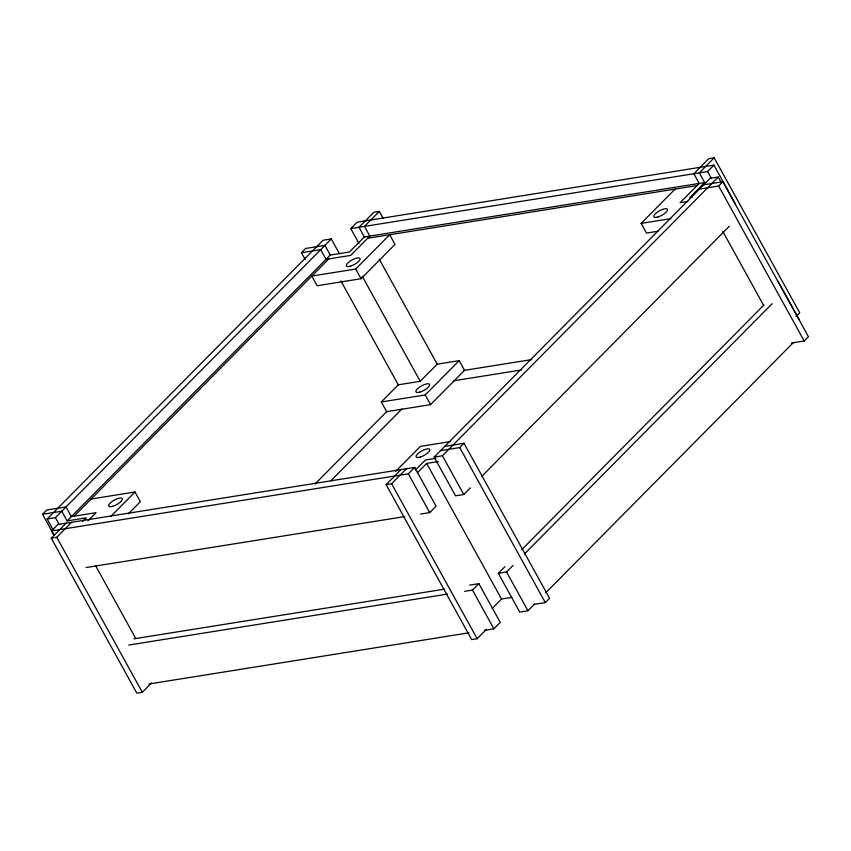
<?xml version="1.0" encoding="UTF-8"?>
<svg xmlns="http://www.w3.org/2000/svg" width="851" height="851" viewBox="0 0 851 851"><rect width="100%" height="100%" fill="white"/><g stroke="black" fill="none" stroke-linecap="round" stroke-linejoin="round"><path stroke-width="1.28" d="M54.038 535.109L42.55 514.291L46.794 510.004L66.006 506.93L71.356 516.621L96.057 512.674L88.015 520.791M305.286 259.672L301.456 252.726L305.7 248.439L324.912 245.365L330.262 255.055L349.474 251.981L364.334 236.972L704.671 182.55L699.331 172.859L714.18 157.861L799.738 312.838L796.025 316.583M53.453 530.364L47.167 518.972L323.05 240.248L331.284 238.94L339.464 253.747M47.167 518.972L55.4 517.653L331.284 238.94M54.038 535.47L51.517 530.907L57.889 524.471L414.692 467.422L436.084 506.164L429.712 512.589L420.532 514.057M358.931 243.418L350.75 228.6L357.122 222.175L713.925 165.115L735.317 203.857M42.55 514.291L61.761 511.228L67.112 520.908L330.262 255.055M151.595 682.885L142.308 692.267L136.82 693.139L51.262 538.162L66.123 523.163M74.101 516.185L328.763 258.906M51.262 538.162L56.751 537.289L71.612 522.28M383.163 218.345L379.333 211.399L364.473 226.409L369.823 236.099L350.718 255.396L326.018 259.342L320.667 249.651L301.456 252.726M82.611 521.589L86.323 517.833L67.112 520.908M111.13 516.11L134.99 492.006L140.341 501.696L128.405 513.749M355.697 269.033L389.662 234.727L395.002 244.418L361.047 278.724L317.136 285.745L311.785 276.054L355.697 269.033L361.047 278.724M381.301 401.97L398.279 384.822L420.234 381.312L437.212 364.164L459.168 360.643L464.518 370.334L430.563 404.64L386.641 411.661L381.301 401.97L425.213 394.949L459.168 360.643M314.998 484.038L386.833 411.469M330.794 480.836L401.874 409.033M395.662 471.39L420.437 446.36L450.147 441.616M658.121 231.217L646.494 233.068L641.154 223.387L675.109 189.082M486.442 629.336L477.156 638.718L471.667 639.601L386.12 484.623L400.97 469.614M386.12 484.623L391.609 483.74L406.459 468.731M51.517 530.907L408.331 473.847L414.692 467.422M350.75 228.6L707.564 171.551L713.925 165.115M415.416 470.114L425.415 459.997L435.818 458.338M417.384 472.794L426.659 463.412L438.191 461.572M704.671 182.55L689.821 197.56L692.384 197.145M470.337 487.9L463.784 494.516L455.551 495.835L434.159 457.083L710.053 178.37L718.287 177.051L721.435 182.752M434.159 457.083L442.403 455.774L718.287 177.051M440.531 450.658L459.742 447.583L463.986 443.297L549.544 598.274L545.3 602.561L533.768 604.401M699.437 189.092L718.648 186.018L722.893 181.731L808.45 336.709L804.206 340.996L791.398 343.038M481.56 476.56L729.381 226.185M464.625 591.339L472.496 590.083L478.858 583.648L500.25 622.4L493.878 628.825L484.698 630.293M534.492 604.136L527.95 610.752L519.716 612.06L498.324 573.319L504.877 566.702M521.706 549.703L763.932 304.998M498.324 573.319L506.558 572L513.11 565.394M524.333 554.054L772.165 303.679M492.24 608.401L501.526 599.019L511.77 597.381M545.714 592.796L793.547 342.421M379.333 211.399L373.844 212.282L358.984 227.291L364.334 236.972M714.18 157.861L708.692 158.733L693.842 173.742L699.182 183.433L680.087 202.719L687.885 201.474M367.696 238.237L697.065 185.571M703.681 184.795L722.893 181.731M641.154 223.387L670.854 218.633M463.55 370.493L531.79 359.579M453.36 380.854L521.567 369.951M91.078 499.026L134.99 492.006M444.775 446.371L463.986 443.297M86.025 567.553L404.789 516.578M133.852 638.824L444.754 589.105M469.678 585.116L478.858 583.648M128.799 645.047L447.573 594.072M148.882 684.002L468.954 632.814M778.091 281.351L799.483 320.093M718.648 186.018L804.206 340.996M707.564 171.551L711.34 178.38M722.701 231.227L763.655 305.403M379.216 259.098L437.435 364.568M459.742 447.583L545.3 602.561M362.239 276.256L420.458 381.727M425.213 394.949L430.563 404.64M442.403 455.774L463.784 494.516M506.558 572L527.95 610.752M340.921 280.926L398.502 385.237M426.659 463.412L501.526 599.019M408.331 473.847L429.712 512.589M472.496 590.083L493.878 628.825M391.609 483.74L477.156 638.718M95.514 565.575L135.82 638.601M55.4 517.653L59.166 524.493M56.751 537.289L142.308 692.267M420.043 392.045A7.797 2.542 -28.9 0 0 429.606 384.482A7.797 2.542 -28.9 0 0 418.522 387.875A7.797 2.542 -28.9 0 0 420.043 392.045M112.843 506.249A7.797 2.542 -28.9 0 0 122.406 498.686A7.797 2.542 -28.9 0 0 111.321 502.079A7.797 2.542 -28.9 0 0 112.843 506.249M420.256 457.093A7.797 2.542 -28.9 0 0 429.808 449.53A7.797 2.542 -28.9 0 0 418.724 452.923A7.797 2.542 -28.9 0 0 420.256 457.093M657.94 216.973A7.797 2.542 -28.9 0 0 667.503 209.399A7.797 2.542 -28.9 0 0 656.419 212.793A7.797 2.542 -28.9 0 0 657.94 216.973M350.538 266.129A7.797 2.542 -28.9 0 0 360.09 258.555A7.797 2.542 -28.9 0 0 349.006 261.948A7.797 2.542 -28.9 0 0 350.538 266.129"/></g></svg>
